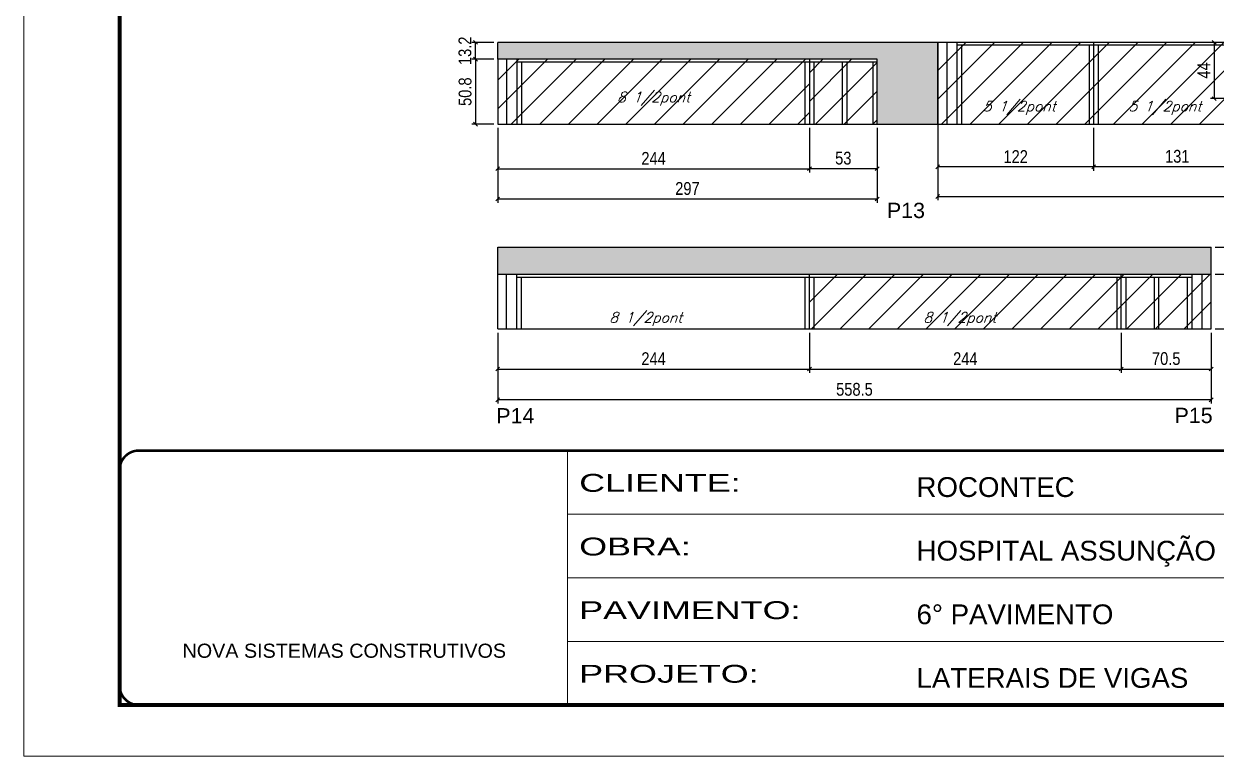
# Model space of a CAD drawing. Extents: x -20960 to -5926, y -2106 to 21915.
# Drawn here: x -12207 to -11274, y 18568 to 19142 of the extents above; entities that cross this region are included whole.
import ezdxf

# ---------------------------------------------------------------- set-up
doc = ezdxf.new("R2010")
doc.units = 0
doc.linetypes.add('CONTINUO', pattern=[0])
doc.linetypes.add('DASHED', pattern=[0.75, 0.5, -0.25])
for name, color, linetype in [('5', 5, 'Continuous'), ('COTA', 241, 'Continuous'), ('Painéis', 200, 'Continuous'), ('Reaproveitamento', 251, 'Continuous'), ('SARR_2.2x7', 40, 'Continuous'), ('SARR_3.5x7', 81, 'Continuous'), ('texto', 7, 'Continuous')]:
    doc.layers.add(name, color=color, linetype=linetype)
doc.layers.add('Folhas', color=255, linetype='Continuous', lineweight=9)
doc.layers.add('SARRAFO DE PRESSAO', color=251, linetype='DASHED', lineweight=9)
doc.styles.add('ARIAL', font='arial.ttf')
doc.styles.add('COTA TECNICA', font='techl___.ttf', dxfattribs={"height": 10})
doc.styles.add('Romans', font='romans.shx')
doc.styles.get("Standard").update_dxf_attribs({"font": 'arial.ttf'})
doc.styles.add('Tecnologia', font='')
doc.styles.get('Tecnologia').set_extended_font_data('Forgotten Futurist')
doc.dimstyles.new('PAINEL', dxfattribs={"dimtxt": 10, "dimasz": 3, "dimexe": 3, "dimexo": 3, "dimgap": 3, "dimtad": 1, "dimdec": 1, "dimzin": 12, "dimdsep": 46, "dimtxsty": 'COTA TECNICA', "dimblk1": 'OBLIQUE', "dimblk2": 'OBLIQUE', "dimsah": 1, "dimcen": 0.9, "dimclrd": 4, "dimclre": 4, "dimclrt": 240, "dimadec": 1, "dimazin": 3, "dimtfac": 1, "dimtdec": 1, "dimtmove": 0, "dimatfit": 3, "dimfxl": 1, "dimtolj": 1, "dimtzin": 12, "dimarcsym": 0})
pattern_1 = [(45, (-9414.979, 1155.86), (-11.22532, 11.22532), [])]
pattern_2 = [(45, (-4768.5, -1148.575), (-11.22532, 11.22532), [])]

# ---------------------------------------------------------------- blocks, each defined once
blk = doc.blocks.new('9999999999')
at = {"color": 30, "linetype": 'CONTINUO'}
for p, q in [((98564.56, 34230.21), (98564.56, 34429.45)), ((98564.56, 34379.64), (99583.98, 34379.64)), ((98564.56, 34329.83), (99487.98, 34329.83)), ((98564.56, 34280.02), (99487.98, 34280.02))]:
    blk.add_line(p, q, dxfattribs=at)
at = {"color": 30, "linetype": 'CONTINUO', "const_width": 2}
blk.add_lwpolyline([(99583.98, 34230.21), (99583.98, 34414.45, 0.414214), (99568.98, 34429.45), (98228.98, 34429.45, 0.414214), (98213.98, 34414.45), (98213.98, 34245.21, 0.414214), (98228.98, 34230.21), (99583.98, 34230.21)], format="xyb", dxfattribs=at)
at = {"layer": 'Folhas'}
blk.add_lwpolyline([(98138.98, 34190.21), (99623.98, 34190.21), (99623.98, 35240.21), (98138.98, 35240.21)], close=True, dxfattribs=at)
at = {"layer": 'Folhas', "color": 30, "const_width": 3}
blk.add_lwpolyline([(98213.98, 34230.21), (99583.98, 34230.21), (99583.98, 35200.21), (98213.98, 35200.21)], close=True, dxfattribs=at)
at = {"color": 7, "linetype": 'Continuous', "ltscale": 5, "style": 'ARIAL'}
for s, height, p in [('ROCONTEC', 15.483, (98837.68, 34393.13)), ('HOSPITAL ASSUNÇÃO', 15.4829, (98837.68, 34343.32)), ('6° PAVIMENTO', 15.4829, (98837.68, 34293.51)), ('NOVA SISTEMAS CONSTRUTIVOS', 11.0592, (98263.19, 34267.21)), ('LATERAIS DE VIGAS', 15.4829, (98837.68, 34243.7))]:
    blk.add_text(s, height=height, dxfattribs=at).set_placement(p)
at = {"layer": 'Folhas', "color": 7, "style": 'Tecnologia', "width": 1.5}
for s, p in [('CLIENTE:', (98573.65, 34397.17)), ('OBRA:', (98573.65, 34347.31)), ('PAVIMENTO:', (98573.65, 34297.5)), ('PROJETO:', (98573.65, 34247.69))]:
    blk.add_text(s, height=14, dxfattribs=at).set_placement(p)
blk = doc.blocks.new('_Oblique')
at = {"color": 0, "linetype": 'ByBlock', "lineweight": -2}
blk.add_line((-0.5, -0.5), (0.5, 0.5), dxfattribs=at)
blk = doc.blocks.new('*D449')
at = {"layer": 'COTA', "color": 4, "linetype": 'ByBlock', "lineweight": -2, "transparency": 16777216}
for p, q in [((-11836.12, 19060.06), (-11836.12, 19001.5)), ((-11539.12, 19060.06), (-11539.12, 19001.5)), ((-11836.12, 19004.5), (-11539.12, 19004.5))]:
    blk.add_line(p, q, dxfattribs=at)
at = {"layer": 'Defpoints', "color": 0, "linetype": 'ByBlock', "transparency": 16777216}
for p in [(-11836.12, 19063.06), (-11539.12, 19063.06), (-11539.12, 19004.5)]:
    blk.add_point(p, dxfattribs=at)
at = {"layer": 'COTA', "color": 4, "linetype": 'ByBlock', "lineweight": -2, "transparency": 16777216, "xscale": 3, "yscale": 3, "zscale": 3, "rotation": 180}
blk.add_blockref('_Oblique', (-11836.12, 19004.5), dxfattribs=at)
at = {"layer": 'COTA', "color": 4, "linetype": 'ByBlock', "lineweight": -2, "transparency": 16777216, "xscale": 3, "yscale": 3, "zscale": 3}
blk.add_blockref('_Oblique', (-11539.12, 19004.5), dxfattribs=at)
at = {"layer": 'COTA', "color": 240, "linetype": 'ByBlock', "transparency": 16777216, "insert": (-11687.62, 19012.6), "char_height": 10, "attachment_point": 5, "style": 'COTA TECNICA'}
blk.add_mtext('\\A1;297', dxfattribs=at)
blk = doc.blocks.new('*D451')
at = {"layer": 'COTA', "color": 4, "linetype": 'ByBlock', "lineweight": -2, "transparency": 16777216}
for p, q in [((-11263.71, 19127.06), (-11278.35, 19127.06)), ((-11275.35, 19127.06), (-11275.35, 19083.06)), ((-11263.71, 19083.06), (-11278.35, 19083.06))]:
    blk.add_line(p, q, dxfattribs=at)
at = {"layer": 'Defpoints', "color": 0, "linetype": 'ByBlock', "transparency": 16777216}
for p in [(-11260.71, 19127.06), (-11275.35, 19083.06), (-11260.71, 19083.06)]:
    blk.add_point(p, dxfattribs=at)
at = {"layer": 'COTA', "color": 4, "linetype": 'ByBlock', "lineweight": -2, "transparency": 16777216, "xscale": 3, "yscale": 3, "zscale": 3}
for p, rotation in [((-11275.35, 19127.06), 90), ((-11275.35, 19083.06), 270)]:
    blk.add_blockref('_Oblique', p, dxfattribs=dict(at, rotation=rotation))
at = {"layer": 'COTA', "color": 240, "linetype": 'ByBlock', "transparency": 16777216, "insert": (-11283.42, 19105.06), "char_height": 10, "attachment_point": 5, "rotation": 90, "style": 'COTA TECNICA'}
blk.add_mtext('\\A1;44', dxfattribs=at)
blk = doc.blocks.new('*D452')
at = {"layer": 'COTA', "color": 4, "linetype": 'ByBlock', "lineweight": -2, "transparency": 16777216}
for p, q in [((-11592.12, 19060.06), (-11592.12, 19025.17)), ((-11539.12, 19060.06), (-11539.12, 19025.17)), ((-11539.12, 19028.17), (-11592.12, 19028.17))]:
    blk.add_line(p, q, dxfattribs=at)
at = {"layer": 'Defpoints', "color": 0, "linetype": 'ByBlock', "transparency": 16777216}
for p in [(-11592.12, 19063.06), (-11539.12, 19063.06), (-11592.12, 19028.17)]:
    blk.add_point(p, dxfattribs=at)
at = {"layer": 'COTA', "color": 4, "linetype": 'ByBlock', "lineweight": -2, "transparency": 16777216, "xscale": 3, "yscale": 3, "zscale": 3, "rotation": 180}
blk.add_blockref('_Oblique', (-11592.12, 19028.17), dxfattribs=at)
at = {"layer": 'COTA', "color": 4, "linetype": 'ByBlock', "lineweight": -2, "transparency": 16777216, "xscale": 3, "yscale": 3, "zscale": 3}
blk.add_blockref('_Oblique', (-11539.12, 19028.17), dxfattribs=at)
at = {"layer": 'COTA', "color": 240, "linetype": 'ByBlock', "transparency": 16777216, "insert": (-11565.62, 19036.39), "char_height": 10, "attachment_point": 5, "style": 'COTA TECNICA'}
blk.add_mtext('\\A1;53', dxfattribs=at)
blk = doc.blocks.new('*D453')
at = {"layer": 'COTA', "color": 4, "linetype": 'ByBlock', "lineweight": -2, "transparency": 16777216}
for p, q in [((-11491.71, 19060.06), (-11491.71, 19026.6)), ((-11369.71, 19060.06), (-11369.71, 19026.6)), ((-11369.71, 19029.6), (-11491.71, 19029.6))]:
    blk.add_line(p, q, dxfattribs=at)
at = {"layer": 'Defpoints', "color": 0, "linetype": 'ByBlock', "transparency": 16777216}
for p in [(-11491.71, 19063.06), (-11369.71, 19063.06), (-11491.71, 19029.6)]:
    blk.add_point(p, dxfattribs=at)
at = {"layer": 'COTA', "color": 4, "linetype": 'ByBlock', "lineweight": -2, "transparency": 16777216, "xscale": 3, "yscale": 3, "zscale": 3, "rotation": 180}
blk.add_blockref('_Oblique', (-11491.71, 19029.6), dxfattribs=at)
at = {"layer": 'COTA', "color": 4, "linetype": 'ByBlock', "lineweight": -2, "transparency": 16777216, "xscale": 3, "yscale": 3, "zscale": 3}
blk.add_blockref('_Oblique', (-11369.71, 19029.6), dxfattribs=at)
at = {"layer": 'COTA', "color": 240, "linetype": 'ByBlock', "transparency": 16777216, "insert": (-11430.71, 19037.65), "char_height": 10, "attachment_point": 5, "style": 'COTA TECNICA'}
blk.add_mtext('\\A1;122', dxfattribs=at)
blk = doc.blocks.new('*D454')
at = {"layer": 'COTA', "color": 4, "linetype": 'ByBlock', "lineweight": -2, "transparency": 16777216}
for p, q in [((-11369.71, 19060.06), (-11369.71, 19026.6)), ((-11238.71, 19060.06), (-11238.71, 19026.6)), ((-11238.71, 19029.6), (-11369.71, 19029.6))]:
    blk.add_line(p, q, dxfattribs=at)
at = {"layer": 'Defpoints', "color": 0, "linetype": 'ByBlock', "transparency": 16777216}
for p in [(-11369.71, 19063.06), (-11238.71, 19063.06), (-11369.71, 19029.6)]:
    blk.add_point(p, dxfattribs=at)
at = {"layer": 'COTA', "color": 4, "linetype": 'ByBlock', "lineweight": -2, "transparency": 16777216, "xscale": 3, "yscale": 3, "zscale": 3, "rotation": 180}
blk.add_blockref('_Oblique', (-11369.71, 19029.6), dxfattribs=at)
at = {"layer": 'COTA', "color": 4, "linetype": 'ByBlock', "lineweight": -2, "transparency": 16777216, "xscale": 3, "yscale": 3, "zscale": 3}
blk.add_blockref('_Oblique', (-11238.71, 19029.6), dxfattribs=at)
at = {"layer": 'COTA', "color": 240, "linetype": 'ByBlock', "transparency": 16777216, "insert": (-11304.21, 19037.81), "char_height": 10, "attachment_point": 5, "style": 'COTA TECNICA'}
blk.add_mtext('\\A1;131', dxfattribs=at)
blk = doc.blocks.new('*D457')
at = {"layer": 'COTA', "color": 4, "linetype": 'ByBlock', "lineweight": -2, "transparency": 16777216}
for p, q in [((-11839.12, 19113.86), (-11856.48, 19113.86)), ((-11853.48, 19113.86), (-11853.48, 19063.06)), ((-11839.12, 19063.06), (-11856.48, 19063.06))]:
    blk.add_line(p, q, dxfattribs=at)
at = {"layer": 'Defpoints', "color": 0, "linetype": 'ByBlock', "transparency": 16777216}
for p in [(-11836.12, 19113.86), (-11853.48, 19063.06), (-11836.12, 19063.06)]:
    blk.add_point(p, dxfattribs=at)
at = {"layer": 'COTA', "color": 4, "linetype": 'ByBlock', "lineweight": -2, "transparency": 16777216, "xscale": 3, "yscale": 3, "zscale": 3}
for p, rotation in [((-11853.48, 19113.86), 90), ((-11853.48, 19063.06), 270)]:
    blk.add_blockref('_Oblique', p, dxfattribs=dict(at, rotation=rotation))
at = {"layer": 'COTA', "color": 240, "linetype": 'ByBlock', "transparency": 16777216, "insert": (-11861.61, 19088.46), "char_height": 10, "attachment_point": 5, "rotation": 90, "style": 'COTA TECNICA'}
blk.add_mtext('\\A1;50.8', dxfattribs=at)
blk = doc.blocks.new('*D458')
at = {"layer": 'COTA', "color": 4, "linetype": 'ByBlock', "lineweight": -2, "transparency": 16777216}
for p, q in [((-11839.12, 19127.06), (-11856.48, 19127.06)), ((-11853.48, 19113.86), (-11853.48, 19127.06)), ((-11839.12, 19113.86), (-11856.48, 19113.86))]:
    blk.add_line(p, q, dxfattribs=at)
at = {"layer": 'Defpoints', "color": 0, "linetype": 'ByBlock', "transparency": 16777216}
for p in [(-11853.48, 19127.06), (-11836.12, 19127.06), (-11836.12, 19113.86)]:
    blk.add_point(p, dxfattribs=at)
at = {"layer": 'COTA', "color": 4, "linetype": 'ByBlock', "lineweight": -2, "transparency": 16777216, "xscale": 3, "yscale": 3, "zscale": 3}
for p, rotation in [((-11853.48, 19127.06), 90), ((-11853.48, 19113.86), 270)]:
    blk.add_blockref('_Oblique', p, dxfattribs=dict(at, rotation=rotation))
at = {"layer": 'COTA', "color": 240, "linetype": 'ByBlock', "transparency": 16777216, "insert": (-11861.7, 19120.46), "char_height": 10, "attachment_point": 5, "rotation": 90, "style": 'COTA TECNICA'}
blk.add_mtext('\\A1;13.2', dxfattribs=at)
blk = doc.blocks.new('*D463')
at = {"layer": 'COTA', "color": 4, "lineweight": -2, "transparency": 16777216}
for p, q in [((-11836.12, 19040.06), (-11836.12, 19025.17)), ((-11592.12, 19040.06), (-11592.12, 19025.17)), ((-11836.12, 19028.17), (-11592.12, 19028.17))]:
    blk.add_line(p, q, dxfattribs=at)
at = {"layer": 'Defpoints', "color": 0, "transparency": 16777216}
for p in [(-11836.12, 19043.06), (-11592.12, 19043.06), (-11592.12, 19028.17)]:
    blk.add_point(p, dxfattribs=at)
at = {"layer": 'COTA', "color": 4, "lineweight": -2, "transparency": 16777216, "xscale": 3, "yscale": 3, "zscale": 3, "rotation": 180}
blk.add_blockref('_Oblique', (-11836.12, 19028.17), dxfattribs=at)
at = {"layer": 'COTA', "color": 4, "lineweight": -2, "transparency": 16777216, "xscale": 3, "yscale": 3, "zscale": 3}
blk.add_blockref('_Oblique', (-11592.12, 19028.17), dxfattribs=at)
at = {"layer": 'COTA', "color": 240, "transparency": 16777216, "insert": (-11714.12, 19036.24), "char_height": 10, "attachment_point": 5, "style": 'COTA TECNICA'}
blk.add_mtext('\\A1;244', dxfattribs=at)
blk = doc.blocks.new('*D464')
at = {"layer": 'COTA', "color": 4, "lineweight": -2, "ltscale": 25, "transparency": 16777216}
for p, q in [((-11836.12, 18899.76), (-11836.12, 18868.34)), ((-11592.12, 18899.76), (-11592.12, 18868.34)), ((-11836.12, 18871.34), (-11592.12, 18871.34))]:
    blk.add_line(p, q, dxfattribs=at)
at = {"layer": 'Defpoints', "color": 0, "ltscale": 25, "transparency": 16777216}
for p in [(-11836.12, 18902.76), (-11592.12, 18902.76), (-11592.12, 18871.34)]:
    blk.add_point(p, dxfattribs=at)
at = {"layer": 'COTA', "color": 4, "lineweight": -2, "ltscale": 25, "transparency": 16777216, "xscale": 3, "yscale": 3, "zscale": 3, "rotation": 180}
blk.add_blockref('_Oblique', (-11836.12, 18871.34), dxfattribs=at)
at = {"layer": 'COTA', "color": 4, "lineweight": -2, "ltscale": 25, "transparency": 16777216, "xscale": 3, "yscale": 3, "zscale": 3}
blk.add_blockref('_Oblique', (-11592.12, 18871.34), dxfattribs=at)
at = {"layer": 'COTA', "color": 240, "ltscale": 25, "transparency": 16777216, "insert": (-11714.12, 18879.42), "char_height": 10, "attachment_point": 5, "style": 'COTA TECNICA'}
blk.add_mtext('\\A1;244', dxfattribs=at)
blk = doc.blocks.new('*D477')
at = {"layer": 'COTA', "color": 4, "lineweight": -2, "ltscale": 25, "transparency": 16777216}
for p, q in [((-11274.64, 18945.56), (-11248.97, 18945.56)), ((-11251.97, 18902.76), (-11251.97, 18945.56)), ((-11274.64, 18902.76), (-11248.97, 18902.76))]:
    blk.add_line(p, q, dxfattribs=at)
at = {"layer": 'Defpoints', "color": 0, "ltscale": 25, "transparency": 16777216}
for p in [(-11277.64, 18945.56), (-11251.97, 18945.56), (-11277.64, 18902.76)]:
    blk.add_point(p, dxfattribs=at)
at = {"layer": 'COTA', "color": 4, "lineweight": -2, "ltscale": 25, "transparency": 16777216, "xscale": 3, "yscale": 3, "zscale": 3}
for p, rotation in [((-11251.97, 18945.56), 90), ((-11251.97, 18902.76), 270)]:
    blk.add_blockref('_Oblique', p, dxfattribs=dict(at, rotation=rotation))
at = {"layer": 'COTA', "color": 240, "ltscale": 25, "transparency": 16777216, "insert": (-11260.06, 18922.66), "char_height": 10, "attachment_point": 5, "rotation": 90, "style": 'COTA TECNICA'}
blk.add_mtext('\\A1;42.8', dxfattribs=at)
blk = doc.blocks.new('*D478')
at = {"layer": 'COTA', "color": 4, "lineweight": -2, "ltscale": 25, "transparency": 16777216}
for p, q in [((-11592.12, 18899.76), (-11592.12, 18868.34)), ((-11348.12, 18899.76), (-11348.12, 18868.34)), ((-11592.12, 18871.34), (-11348.12, 18871.34))]:
    blk.add_line(p, q, dxfattribs=at)
at = {"layer": 'Defpoints', "color": 0, "ltscale": 25, "transparency": 16777216}
for p in [(-11592.12, 18902.76), (-11348.12, 18902.76), (-11348.12, 18871.34)]:
    blk.add_point(p, dxfattribs=at)
at = {"layer": 'COTA', "color": 4, "lineweight": -2, "ltscale": 25, "transparency": 16777216, "xscale": 3, "yscale": 3, "zscale": 3, "rotation": 180}
blk.add_blockref('_Oblique', (-11592.12, 18871.34), dxfattribs=at)
at = {"layer": 'COTA', "color": 4, "lineweight": -2, "ltscale": 25, "transparency": 16777216, "xscale": 3, "yscale": 3, "zscale": 3}
blk.add_blockref('_Oblique', (-11348.12, 18871.34), dxfattribs=at)
at = {"layer": 'COTA', "color": 240, "ltscale": 25, "transparency": 16777216, "insert": (-11470.12, 18879.42), "char_height": 10, "attachment_point": 5, "style": 'COTA TECNICA'}
blk.add_mtext('\\A1;244', dxfattribs=at)
blk = doc.blocks.new('*D465')
at = {"layer": 'COTA', "color": 4, "lineweight": -2, "ltscale": 25, "transparency": 16777216}
for p, q in [((-11836.12, 18899.76), (-11836.12, 18844.26)), ((-11277.64, 18899.76), (-11277.64, 18844.26)), ((-11277.64, 18847.26), (-11836.12, 18847.26))]:
    blk.add_line(p, q, dxfattribs=at)
at = {"layer": 'Defpoints', "color": 0, "ltscale": 25, "transparency": 16777216}
for p in [(-11836.12, 18902.76), (-11277.64, 18902.76), (-11836.12, 18847.26)]:
    blk.add_point(p, dxfattribs=at)
at = {"layer": 'COTA', "color": 4, "lineweight": -2, "ltscale": 25, "transparency": 16777216, "xscale": 3, "yscale": 3, "zscale": 3, "rotation": 180}
blk.add_blockref('_Oblique', (-11836.12, 18847.26), dxfattribs=at)
at = {"layer": 'COTA', "color": 4, "lineweight": -2, "ltscale": 25, "transparency": 16777216, "xscale": 3, "yscale": 3, "zscale": 3}
blk.add_blockref('_Oblique', (-11277.64, 18847.26), dxfattribs=at)
at = {"layer": 'COTA', "color": 240, "ltscale": 25, "transparency": 16777216, "insert": (-11556.88, 18855.39), "char_height": 10, "attachment_point": 5, "style": 'COTA TECNICA'}
blk.add_mtext('\\A1;558.5', dxfattribs=at)
blk = doc.blocks.new('*D479')
at = {"layer": 'COTA', "color": 4, "lineweight": -2, "ltscale": 25, "transparency": 16777216}
for p, q in [((-11274.64, 18966.76), (-11248.97, 18966.76)), ((-11251.97, 18945.56), (-11251.97, 18966.76)), ((-11274.64, 18945.56), (-11248.97, 18945.56))]:
    blk.add_line(p, q, dxfattribs=at)
at = {"layer": 'Defpoints', "color": 0, "ltscale": 25, "transparency": 16777216}
for p in [(-11277.64, 18966.76), (-11251.97, 18966.76), (-11277.64, 18945.56)]:
    blk.add_point(p, dxfattribs=at)
at = {"layer": 'COTA', "color": 4, "lineweight": -2, "ltscale": 25, "transparency": 16777216, "xscale": 3, "yscale": 3, "zscale": 3}
for p, rotation in [((-11251.97, 18966.76), 90), ((-11251.97, 18945.56), 270)]:
    blk.add_blockref('_Oblique', p, dxfattribs=dict(at, rotation=rotation))
at = {"layer": 'COTA', "color": 240, "ltscale": 25, "transparency": 16777216, "insert": (-11260.03, 18956.16), "char_height": 10, "attachment_point": 5, "rotation": 90, "style": 'COTA TECNICA'}
blk.add_mtext('\\A1;21.2', dxfattribs=at)
blk = doc.blocks.new('*D480')
at = {"layer": 'COTA', "color": 4, "lineweight": -2, "ltscale": 25, "transparency": 16777216}
for p, q in [((-11274.64, 18966.76), (-11227.16, 18966.76)), ((-11230.16, 18902.76), (-11230.16, 18966.76)), ((-11274.64, 18902.76), (-11227.16, 18902.76))]:
    blk.add_line(p, q, dxfattribs=at)
at = {"layer": 'Defpoints', "color": 0, "ltscale": 25, "transparency": 16777216}
for p in [(-11277.64, 18966.76), (-11230.16, 18966.76), (-11277.64, 18902.76)]:
    blk.add_point(p, dxfattribs=at)
at = {"layer": 'COTA', "color": 4, "lineweight": -2, "ltscale": 25, "transparency": 16777216, "xscale": 3, "yscale": 3, "zscale": 3}
for p, rotation in [((-11230.16, 18966.76), 90), ((-11230.16, 18902.76), 270)]:
    blk.add_blockref('_Oblique', p, dxfattribs=dict(at, rotation=rotation))
at = {"layer": 'COTA', "color": 240, "ltscale": 25, "transparency": 16777216, "insert": (-11238.27, 18934.76), "char_height": 10, "attachment_point": 5, "rotation": 90, "style": 'COTA TECNICA'}
blk.add_mtext('\\A1;64', dxfattribs=at)
blk = doc.blocks.new('*D481')
at = {"layer": 'COTA', "color": 4, "lineweight": -2, "ltscale": 25, "transparency": 16777216}
for p, q in [((-11348.12, 18899.76), (-11348.12, 18868.34)), ((-11277.64, 18899.76), (-11277.64, 18868.34)), ((-11348.12, 18871.34), (-11277.64, 18871.34))]:
    blk.add_line(p, q, dxfattribs=at)
at = {"layer": 'Defpoints', "color": 0, "ltscale": 25, "transparency": 16777216}
for p in [(-11348.12, 18902.76), (-11277.64, 18902.76), (-11277.64, 18871.34)]:
    blk.add_point(p, dxfattribs=at)
at = {"layer": 'COTA', "color": 4, "lineweight": -2, "ltscale": 25, "transparency": 16777216, "xscale": 3, "yscale": 3, "zscale": 3, "rotation": 180}
blk.add_blockref('_Oblique', (-11348.12, 18871.34), dxfattribs=at)
at = {"layer": 'COTA', "color": 4, "lineweight": -2, "ltscale": 25, "transparency": 16777216, "xscale": 3, "yscale": 3, "zscale": 3}
blk.add_blockref('_Oblique', (-11277.64, 18871.34), dxfattribs=at)
at = {"layer": 'COTA', "color": 240, "ltscale": 25, "transparency": 16777216, "insert": (-11312.88, 18879.45), "char_height": 10, "attachment_point": 5, "style": 'COTA TECNICA'}
blk.add_mtext('\\A1;70.5', dxfattribs=at)
blk = doc.blocks.new('*D482')
at = {"layer": 'COTA', "color": 4, "lineweight": -2, "ltscale": 25, "transparency": 16777216}
for p, q in [((-11491.71, 19092.06), (-11491.71, 19003.43)), ((-10989.71, 19071.06), (-10989.71, 19003.43)), ((-11491.71, 19006.43), (-10989.71, 19006.43))]:
    blk.add_line(p, q, dxfattribs=at)
at = {"layer": 'Defpoints', "color": 0, "ltscale": 25, "transparency": 16777216}
for p in [(-11491.71, 19095.06), (-10989.71, 19074.06), (-10989.71, 19006.43)]:
    blk.add_point(p, dxfattribs=at)
at = {"layer": 'COTA', "color": 4, "lineweight": -2, "ltscale": 25, "transparency": 16777216, "xscale": 3, "yscale": 3, "zscale": 3, "rotation": 180}
blk.add_blockref('_Oblique', (-11491.71, 19006.43), dxfattribs=at)
at = {"layer": 'COTA', "color": 4, "lineweight": -2, "ltscale": 25, "transparency": 16777216, "xscale": 3, "yscale": 3, "zscale": 3}
blk.add_blockref('_Oblique', (-10989.71, 19006.43), dxfattribs=at)
at = {"layer": 'COTA', "color": 240, "ltscale": 25, "transparency": 16777216, "insert": (-11240.71, 19014.54), "char_height": 10, "attachment_point": 5, "style": 'COTA TECNICA'}
blk.add_mtext('\\A1;502', dxfattribs=at)

msp = doc.modelspace()

# ---------------------------------------------------------------- hatches: boundary and pattern name
at = {"layer": 'COTA', "linetype": 'ByBlock'}
h = msp.add_hatch(dxfattribs=at)
h.set_pattern_fill('AR-CONC', color=256, scale=0.03)
h.set_pattern_definition([(50, (-152578.086, -13932.4423), (5.46554007, -0.47817257), [0.5715, -6.2865]), (355, (-152578.086, -13932.442), (-1.05730264, 5.73170536), [0.4572, -5.02921753]), (100.4514447, (-152577.6304, -13932.482), (4.40823741, 5.25353256), [0.48570026, -5.34270734]), (46.1842, (-152578.086, -13930.918), (8.13237123, -1.26126984), [0.85725, -9.42975]), (96.6355576, (-152577.408, -13931.023), (7.122124, 7.42278374), [0.7285507, -8.01406824]), (351.184151, (-152578.086, -13930.918), (7.122124, 7.42278374), [0.685799, -7.54379196]), (21, (-152577.324, -13931.2993), (4.54843174, -3.06795595), [0.5715, -6.2865]), (326, (-152577.324, -13931.299), (1.85406085, 5.52563898), [0.4572, -5.0292]), (71.451445, (-152576.945, -13931.555), (6.40249258, 2.45768307), [0.48570026, -5.34269813]), (37.5, (-152578.0859, -13932.4423), (0.092658098, 2.536651166), [0, -4.96824, 0, -5.1054, 0, -5.04825]), (7.5, (-152578.086, -13932.4423), (2.004589875, 3.005417245), [0, -2.91084, 0, -4.85394, 0, -1.92405]), (327.5, (-152579.7852, -13932.4423), (4.067717855, -0.17186232), [0, -1.905, 0, -5.9436, 0, -7.8867]), (317.5, (-152580.547, -13932.4423), (4.44387544, 0.76279473), [0, -2.4765, 0, -3.94716, 0, -5.6007])])
h.paths.add_polyline_path([(-11539.12, 19063.06), (-11512.12, 19063.06), (-11491.71, 19063.06), (-11491.71, 19127.06), (-11836.12, 19127.06), (-11836.12, 19113.86), (-11539.12, 19113.86)])
h = msp.add_hatch(dxfattribs=at)
h.set_pattern_fill('AR-CONC', color=256, scale=0.03)
h.set_pattern_definition([(50, (-153216.696, -12643.6285), (5.46554007, -0.47817257), [0.5715, -6.2865]), (355, (-153216.696, -12643.6285), (-1.05730264, 5.73170536), [0.4572, -5.02921753]), (100.4514447, (-153216.2405, -12643.6683), (4.40823741, 5.25353256), [0.48570026, -5.34270734]), (46.1842, (-153216.696, -12642.1045), (8.13237123, -1.26126984), [0.85725, -9.42975]), (96.6355576, (-153216.018, -12642.2096), (7.122124, 7.42278374), [0.7285507, -8.01406824]), (351.184151, (-153216.696, -12642.1045), (7.122124, 7.42278374), [0.685799, -7.54379196]), (21, (-153215.934, -12642.4855), (4.54843174, -3.06795595), [0.5715, -6.2865]), (326, (-153215.934, -12642.4855), (1.85406085, 5.52563898), [0.4572, -5.0292]), (71.451445, (-153215.555, -12642.741), (6.40249258, 2.45768307), [0.48570026, -5.34269813]), (37.5, (-153216.696, -12643.6285), (0.092658098, 2.536651166), [0, -4.96824, 0, -5.1054, 0, -5.04825]), (7.5, (-153216.696, -12643.6285), (2.004589875, 3.005417245), [0, -2.91084, 0, -4.85394, 0, -1.92405]), (327.5, (-153218.3952, -12643.6285), (4.067717855, -0.17186232), [0, -1.905, 0, -5.9436, 0, -7.8867]), (317.5, (-153219.1572, -12643.6285), (4.44387544, 0.76279473), [0, -2.4765, 0, -3.94716, 0, -5.6007])])
h.paths.add_polyline_path([(-11277.64, 18945.56), (-11277.64, 18966.76), (-11836.12, 18966.76), (-11836.12, 18945.56)])
at = {"layer": 'Reaproveitamento', "ltscale": 25}
h = msp.add_hatch(dxfattribs=at)
h.set_pattern_fill('ANSI31', color=256, scale=5, style=2)
h.set_pattern_definition(pattern_1)
h.paths.add_polyline_path([(-11464.31, 19067.79), (-11396.69, 19067.79), (-11391.19, 19083.76), (-11458.81, 19083.76)], flags=16)
h.paths.add_polyline_path([(-11238.71, 19083.06), (-11260.71, 19083.06), (-11260.71, 19127.06), (-11491.71, 19127.06), (-11491.65, 19063.06), (-11238.71, 19063.06)])
at = {"layer": 'Reaproveitamento', "linetype": 'ByBlock'}
h = msp.add_hatch(dxfattribs=at)
h.set_pattern_fill('ANSI31', color=256, scale=5)
h.set_pattern_definition(pattern_1)
h.paths.add_polyline_path([(-11592.12, 19113.86), (-11836.12, 19113.86), (-11836.12, 19063.06), (-11592.12, 19063.06)])
h.paths.add_polyline_path([(-11754.43, 19074.9), (-11680.33, 19074.9), (-11674.83, 19090.88), (-11748.93, 19090.88)], flags=24)
at = {"layer": 'Reaproveitamento', "ltscale": 25}
h = msp.add_hatch(dxfattribs=at)
h.set_pattern_fill('ANSI31', color=256, scale=5)
h.set_pattern_definition([(45, (-152609.184, -7056.286), (-11.2253202, 11.2253202), [])])
h.paths.add_polyline_path([(-11539.12, 19113.86), (-11592.12, 19113.86), (-11592.12, 19063.06), (-11539.12, 19063.06)])
at = {"layer": 'Reaproveitamento', "transparency": 33554684}
h = msp.add_hatch(dxfattribs=at)
h.set_pattern_fill('ANSI31', color=256, scale=5)
h.set_pattern_definition(pattern_2)
h.paths.add_polyline_path([(-11348.12, 18902.76), (-11348.12, 18945.56), (-11592.12, 18945.56), (-11592.12, 18902.76)])
h = msp.add_hatch(dxfattribs=at)
h.set_pattern_fill('ANSI31', color=256, scale=5)
h.set_pattern_definition(pattern_2)
h.paths.add_polyline_path([(-11348.12, 18945.56), (-11348.12, 18902.76), (-11277.64, 18902.76), (-11277.64, 18945.56)])

# ---------------------------------------------------------------- linework, layer by layer
at = {"layer": 'COTA', "linetype": 'ByBlock'}
for p, q in [((-11491.71, 19127.06), (-11836.12, 19127.06)), ((-11836.12, 19113.86), (-11836.12, 19127.06)), ((-11491.65, 19063.06), (-11491.71, 19127.06)), ((-11539.12, 19063.06), (-11491.65, 19063.06)), ((-11836.12, 18966.76), (-11277.64, 18966.76)), ((-11836.12, 18945.56), (-11836.12, 18966.76)), ((-11277.64, 18945.56), (-11277.64, 18966.76))]:
    msp.add_line(p, q, dxfattribs=at)
at = {"layer": 'Painéis', "linetype": 'ByBlock'}
for p, q in [((-11491.71, 19127.06), (-11491.71, 19063.06)), ((-11260.71, 19127.06), (-11491.71, 19127.06)), ((-11369.71, 19127.06), (-11369.71, 19063.06)), ((-11836.12, 19113.86), (-11836.12, 19063.06)), ((-11539.12, 19113.86), (-11836.12, 19113.86)), ((-11592.12, 19113.86), (-11592.12, 19063.06)), ((-11539.12, 19063.06), (-11539.12, 19113.86)), ((-11836.12, 19063.06), (-11592.12, 19063.06)), ((-11592.12, 19063.06), (-11539.12, 19063.06)), ((-11491.71, 19063.06), (-11238.71, 19063.06))]:
    msp.add_line(p, q, dxfattribs=at)
at = {"layer": 'Painéis'}
for p, q in [((-11836.12, 18945.56), (-11277.64, 18945.56)), ((-11836.12, 18902.76), (-11277.64, 18902.76))]:
    msp.add_line(p, q, dxfattribs=at)
at = {"layer": 'Painéis', "ltscale": 25}
for p, q in [((-11836.12, 18902.76), (-11836.12, 18945.56)), ((-11592.12, 18902.76), (-11592.12, 18945.56)), ((-11348.12, 18902.76), (-11348.12, 18945.56)), ((-11277.64, 18902.76), (-11277.64, 18945.56))]:
    msp.add_line(p, q, dxfattribs=at)
at = {"layer": 'SARR_2.2x7', "linetype": 'Continuous'}
for p, q in [((-11484.71, 19127.06), (-11484.71, 19063.06)), ((-11369.71, 19124.86), (-11476.71, 19124.86)), ((-11260.71, 19124.86), (-11369.71, 19124.86)), ((-11829.12, 19113.86), (-11829.12, 19063.06)), ((-11592.12, 19111.66), (-11821.12, 19111.66)), ((-11539.12, 19111.66), (-11592.12, 19111.66)), ((-11829.12, 18902.76), (-11829.12, 18945.56)), ((-11284.64, 18902.76), (-11284.64, 18945.56)), ((-11821.12, 18943.36), (-11592.12, 18943.36)), ((-11592.12, 18943.36), (-11348.12, 18943.36)), ((-11348.12, 18943.36), (-11292.64, 18943.36))]:
    msp.add_line(p, q, dxfattribs=at)
at = {"layer": 'SARR_3.5x7'}
for p, q in [((-11476.71, 19127.06), (-11476.71, 19063.06)), ((-11473.21, 19124.86), (-11473.21, 19063.06)), ((-11373.21, 19124.86), (-11373.21, 19063.06)), ((-11366.21, 19124.86), (-11366.21, 19063.06)), ((-11821.12, 19113.86), (-11821.12, 19063.06)), ((-11817.62, 19111.66), (-11817.62, 19063.06)), ((-11595.62, 19111.66), (-11595.62, 19063.06)), ((-11588.62, 19111.66), (-11588.62, 19063.06)), ((-11566.47, 19111.66), (-11566.47, 19063.06)), ((-11562.97, 19111.66), (-11562.97, 19063.06)), ((-11542.62, 19111.66), (-11542.62, 19063.06)), ((-11821.12, 18902.76), (-11821.12, 18945.56)), ((-11292.64, 18902.76), (-11292.64, 18945.56)), ((-11817.62, 18902.76), (-11817.62, 18943.36)), ((-11595.62, 18943.36), (-11595.62, 18902.76)), ((-11588.59, 18943.36), (-11588.59, 18902.76)), ((-11351.62, 18943.36), (-11351.62, 18902.76)), ((-11344.59, 18943.36), (-11344.59, 18902.76)), ((-11322.13, 18902.76), (-11322.13, 18943.36)), ((-11318.63, 18902.76), (-11318.63, 18943.36)), ((-11296.14, 18902.76), (-11296.14, 18943.36))]:
    msp.add_line(p, q, dxfattribs=at)

# ---------------------------------------------------------------- block references
at = {"layer": 'SARRAFO DE PRESSAO', "color": 6, "linetype": 'ByBlock'}
msp.add_blockref('9999999999', (-110345.98, -15621.96), dxfattribs=at)

# ---------------------------------------------------------------- texts
at = {"layer": '5', "linetype": 'Continuous'}
for s, p in [('P13', (-11531.5, 18989.52)), ('P14', (-11837.21, 18828.69)), ('P15', (-11306.36, 18828.99))]:
    msp.add_text(s, height=12, rotation=0.00004, dxfattribs=at).set_placement(p)
at = {"layer": 'texto', "color": 2, "char_height": 8, "attachment_point": 5, "style": 'Romans'}
for s, insert in [('{\\Q19;\\C256;8 1/2pont}', (-11714.13, 19082.89)), ('{\\Q19;\\C256;5 1/2pont}', (-11427.94, 19075.77)), ('{\\Q19;\\C256;5 1/2pont}', (-11313.94, 19075.77)), ('{\\Q19;\\C256;8 1/2pont}', (-11720.22, 18910.41)), ('{\\Q19;\\C256;8 1/2pont}', (-11474.39, 18910.41))]:
    msp.add_mtext(s, dxfattribs=dict(at, insert=insert))

# ---------------------------------------------------------------- dimensions: what is measured, and where the dimension line sits
at = {"layer": 'COTA', "linetype": 'ByBlock'}
dim = msp.add_linear_dim(base=(-11853.48, 19127.06), p1=(-11836.12, 19113.86), p2=(-11836.12, 19127.06), angle=90, dimstyle='PAINEL', dxfattribs=at)
dim.commit()
dim.dimension.update_dxf_attribs({"geometry": '*D458', "text_midpoint": (-11853.48, 19120.46), "dimtype": 160})
for base, p1, p2, picture, middle in [((-11275.35, 19083.06), (-11260.71, 19127.06), (-11260.71, 19083.06), '*D451', (-11283.42, 19105.06)), ((-11853.48, 19063.06), (-11836.12, 19113.86), (-11836.12, 19063.06), '*D457', (-11861.61, 19088.46))]:
    dim = msp.add_linear_dim(base=base, p1=p1, p2=p2, angle=90, dimstyle='PAINEL', dxfattribs=at)
    dim.commit()
    dim.dimension.update_dxf_attribs({"geometry": picture, "text_midpoint": middle})
at = {"layer": 'COTA', "ltscale": 25}
for base, p1, p2, picture, middle in [((-10989.71, 19006.43), (-11491.71, 19095.06), (-10989.71, 19074.06), '*D482', (-11240.71, 19014.54)), ((-11836.12, 18847.26), (-11277.64, 18902.76), (-11836.12, 18902.76), '*D465', (-11556.88, 18855.39)), ((-11348.12, 18871.34), (-11592.12, 18902.76), (-11348.12, 18902.76), '*D478', (-11470.12, 18879.42)), ((-11277.64, 18871.34), (-11348.12, 18902.76), (-11277.64, 18902.76), '*D481', (-11312.88, 18879.45))]:
    dim = msp.add_linear_dim(base=base, p1=p1, p2=p2, dimstyle='PAINEL', dxfattribs=at)
    dim.commit()
    dim.dimension.update_dxf_attribs({"geometry": picture, "text_midpoint": middle})
at = {"layer": 'COTA', "linetype": 'ByBlock'}
for base, p1, p2, picture, middle in [((-11539.12, 19004.5), (-11836.12, 19063.06), (-11539.12, 19063.06), '*D449', (-11687.62, 19012.6)), ((-11592.12, 19028.17), (-11539.12, 19063.06), (-11592.12, 19063.06), '*D452', (-11565.62, 19036.39)), ((-11491.71, 19029.6), (-11369.71, 19063.06), (-11491.71, 19063.06), '*D453', (-11430.71, 19037.65)), ((-11369.71, 19029.6), (-11238.71, 19063.06), (-11369.71, 19063.06), '*D454', (-11304.21, 19037.81))]:
    dim = msp.add_linear_dim(base=base, p1=p1, p2=p2, dimstyle='PAINEL', dxfattribs=at)
    dim.commit()
    dim.dimension.update_dxf_attribs({"geometry": picture, "text_midpoint": middle})
at = {"layer": 'COTA'}
dim = msp.add_linear_dim(base=(-11592.12, 19028.17), p1=(-11836.12, 19043.06), p2=(-11592.12, 19043.06), dimstyle='PAINEL', dxfattribs=at)
dim.commit()
dim.dimension.update_dxf_attribs({"geometry": '*D463', "text_midpoint": (-11714.12, 19036.24)})
at = {"layer": 'COTA', "ltscale": 25}
for base, p1, p2, picture, middle in [((-11251.97, 18966.76), (-11277.64, 18945.56), (-11277.64, 18966.76), '*D479', (-11251.97, 18956.16)), ((-11251.97, 18945.56), (-11277.64, 18902.76), (-11277.64, 18945.56), '*D477', (-11251.97, 18922.66))]:
    dim = msp.add_linear_dim(base=base, p1=p1, p2=p2, angle=90, dimstyle='PAINEL', dxfattribs=at)
    dim.commit()
    dim.dimension.update_dxf_attribs({"geometry": picture, "text_midpoint": middle, "dimtype": 160})
dim = msp.add_linear_dim(base=(-11230.16, 18966.76), p1=(-11277.64, 18902.76), p2=(-11277.64, 18966.76), angle=90, dimstyle='PAINEL', dxfattribs=at)
dim.commit()
dim.dimension.update_dxf_attribs({"geometry": '*D480', "text_midpoint": (-11238.27, 18934.76)})
dim = msp.add_linear_dim(base=(-11592.12, 18871.34), p1=(-11836.12, 18902.76), p2=(-11592.12, 18902.76), dimstyle='PAINEL', dxfattribs=at)
dim.commit()
dim.dimension.update_dxf_attribs({"geometry": '*D464', "text_midpoint": (-11714.12, 18871.34), "dimtype": 160})

doc.saveas('drawing.dxf')
